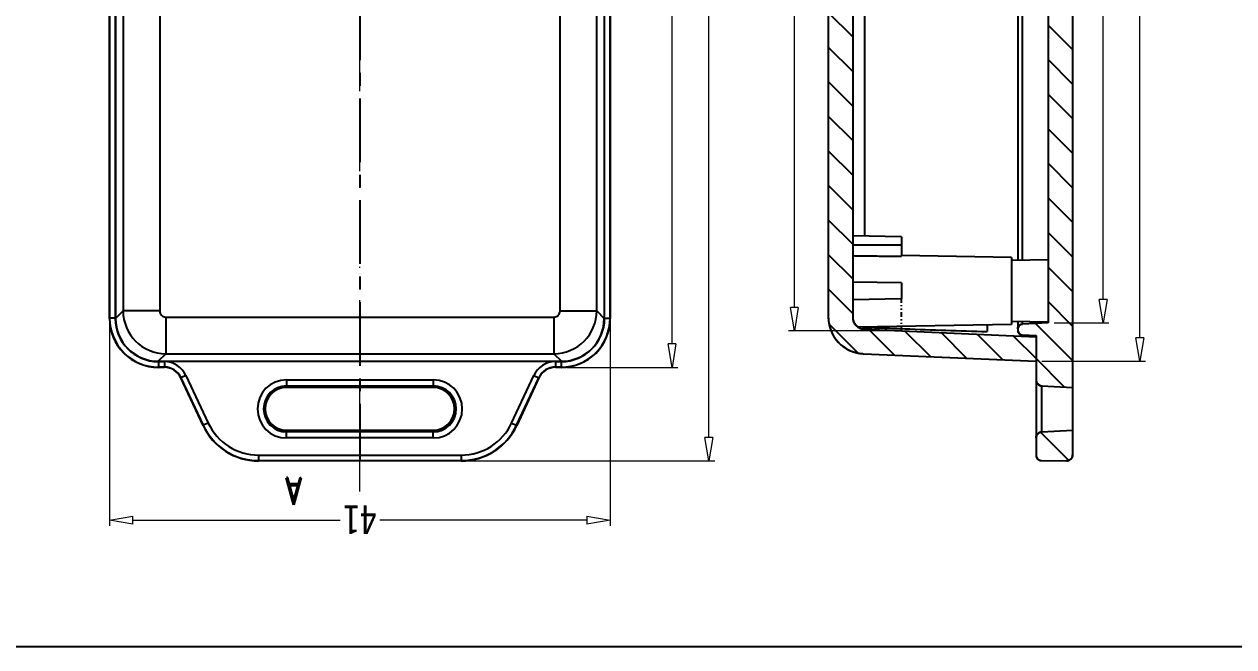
# Model space of a CAD drawing. Header units: millimetres. Extents: x 1786 to 6157, y -3574 to -1928.
# Drawn here: x 5829 to 5928, y -3573.8 to -3522.9 of the extents above; entities that cross this region are included whole.
import ezdxf
from ezdxf.enums import TextEntityAlignment as Align

# ---------------------------------------------------------------- set-up
doc = ezdxf.new("R2010")
doc.units = ezdxf.units.MM
doc.linetypes.add('CENTER', pattern=[50.8, 31.75, -6.35, 6.35, -6.35])
doc.linetypes.add('DIVIDE', pattern=[31.75, 12.7, -6.35, 0, -6.35, 0, -6.35])
doc.layers.add('dim', color=3, linetype='Continuous', lineweight=9)
doc.layers.add('hatch', color=56, linetype='Continuous', lineweight=9)
doc.styles.add('FFS', font='SIMFANG.TTF', dxfattribs={"width": 0.85})
doc.styles.add('LongTou', font='romand.shx', dxfattribs={"width": 0.8, "bigfont": 'whgdtxt.shx'})
doc.dimstyles.new('YanXiu', dxfattribs={"dimtxt": 2.5, "dimasz": 2.2, "dimexe": 1, "dimexo": 0.6, "dimgap": 0.66, "dimtad": 0, "dimzin": 9, "dimdsep": 46, "dimtxsty": 'FFS', "dimblk": 'CLOSEDBLANK', "dimcen": 0, "dimclrd": 256, "dimclre": 131, "dimclrt": 42, "dimazin": 0, "dimtfac": 1, "dimtofl": 0, "dimtmove": 0, "dimatfit": 3, "dimldrblk": 'CLOSEDBLANK', "dimfxl": 0, "dimlwd": 5, "dimlwe": 5, "dimarcsym": 0})
pattern_1 = [(135, (501.9926, -442.396), (-1.4142136, -1.4142136), [])]

# ---------------------------------------------------------------- blocks, each defined once
blk = doc.blocks.new('_ClosedBlank')
at = {"color": 0, "linetype": 'ByBlock', "lineweight": -2}
for p, q in [((-1, 0.167), (0, 0)), ((-1, 0.167), (-1, -0.167)), ((0, 0), (-1, -0.167))]:
    blk.add_line(p, q, dxfattribs=at)
blk = doc.blocks.new('*D88')
at = {"layer": 'Defpoints', "color": 0}
for p in [(5776.017, -3275.556), (5755.752, -3371.856), (5776.017, -3371.856)]:
    blk.add_point(p, dxfattribs=at)
at = {"layer": 'dim', "color": 131, "lineweight": 5}
for p, q in [((5775.537, -3275.556), (5755.273, -3275.556)), ((5775.537, -3371.856), (5755.273, -3371.856))]:
    blk.add_line(p, q, dxfattribs=at)
at = {"layer": 'dim', "lineweight": 5}
for p, q in [((5755.752, -3277.476), (5755.752, -3320.624)), ((5755.752, -3369.936), (5755.752, -3326.789))]:
    blk.add_line(p, q, dxfattribs=at)
at = {"layer": 'dim', "lineweight": 5, "xscale": 1.92, "yscale": 1.92, "zscale": 1.92}
for p, rotation in [((5755.752, -3275.556), 90), ((5755.752, -3371.856), 270)]:
    blk.add_blockref('_ClosedBlank', p, dxfattribs=dict(at, rotation=rotation))
at = {"layer": 'dim', "color": 42, "insert": (5755.752, -3323.706), "char_height": 2.4, "attachment_point": 5, "rotation": 90, "style": 'FFS'}
blk.add_mtext('96.3', dxfattribs=at)
blk = doc.blocks.new('*D89')
at = {"layer": 'Defpoints', "color": 0}
for p in [(5767.821, -3283.206), (5758.772, -3364.206), (5767.821, -3364.206)]:
    blk.add_point(p, dxfattribs=at)
at = {"layer": 'dim', "color": 131, "lineweight": 5}
for p, q in [((5767.341, -3283.206), (5758.293, -3283.206)), ((5767.341, -3364.206), (5758.293, -3364.206))]:
    blk.add_line(p, q, dxfattribs=at)
at = {"layer": 'dim', "lineweight": 5}
for p, q in [((5758.772, -3285.126), (5758.772, -3322.102)), ((5758.772, -3362.286), (5758.772, -3325.311))]:
    blk.add_line(p, q, dxfattribs=at)
at = {"layer": 'dim', "lineweight": 5, "xscale": 1.92, "yscale": 1.92, "zscale": 1.92}
for p, rotation in [((5758.772, -3283.206), 90), ((5758.772, -3364.206), 270)]:
    blk.add_blockref('_ClosedBlank', p, dxfattribs=dict(at, rotation=rotation))
at = {"layer": 'dim', "color": 42, "insert": (5758.772, -3323.706), "char_height": 2.4, "attachment_point": 5, "rotation": 90, "style": 'FFS'}
blk.add_mtext('81', dxfattribs=at)
blk = doc.blocks.new('*D96')
at = {"layer": 'Defpoints', "color": 0}
for p in [(5804.821, -3270.706), (5763.821, -3287.207, 0), (5804.821, -3287.207, 0)]:
    blk.add_point(p, dxfattribs=at)
at = {"layer": 'dim', "color": 131, "lineweight": 5}
for p, q in [((5763.821, -3286.727), (5763.821, -3270.227)), ((5804.821, -3286.727), (5804.821, -3270.227))]:
    blk.add_line(p, q, dxfattribs=at)
at = {"layer": 'dim', "lineweight": 5}
for p, q in [((5765.741, -3270.706), (5782.7, -3270.706)), ((5802.901, -3270.706), (5785.942, -3270.706))]:
    blk.add_line(p, q, dxfattribs=at)
at = {"layer": 'dim', "lineweight": 5, "xscale": 1.92, "yscale": 1.92, "zscale": 1.92, "rotation": 180}
blk.add_blockref('_ClosedBlank', (5763.821, -3270.706), dxfattribs=at)
at = {"layer": 'dim', "lineweight": 5, "xscale": 1.92, "yscale": 1.92, "zscale": 1.92}
blk.add_blockref('_ClosedBlank', (5804.821, -3270.706), dxfattribs=at)
at = {"layer": 'dim', "color": 42, "insert": (5784.321, -3270.706), "char_height": 2.4, "attachment_point": 5, "style": 'FFS'}
blk.add_mtext('41', dxfattribs=at)
blk = doc.blocks.new('*D110')
at = {"layer": 'Defpoints', "color": 0}
for p in [(5727.977, -3286.841), (5723.484, -3360.572), (5727.977, -3360.572)]:
    blk.add_point(p, dxfattribs=at)
at = {"layer": 'dim', "color": 131, "lineweight": 5}
for p, q in [((5727.497, -3286.841), (5723.004, -3286.841)), ((5727.497, -3360.572), (5723.004, -3360.572))]:
    blk.add_line(p, q, dxfattribs=at)
at = {"layer": 'dim', "lineweight": 5}
for p, q in [((5723.484, -3288.761), (5723.484, -3319.919)), ((5723.484, -3358.652), (5723.484, -3327.494))]:
    blk.add_line(p, q, dxfattribs=at)
at = {"layer": 'dim', "lineweight": 5, "xscale": 1.92, "yscale": 1.92, "zscale": 1.92}
for p, rotation in [((5723.484, -3286.841), 90), ((5723.484, -3360.572), 270)]:
    blk.add_blockref('_ClosedBlank', p, dxfattribs=dict(at, rotation=rotation))
at = {"layer": 'dim', "color": 42, "insert": (5723.484, -3323.706), "char_height": 2.4, "attachment_point": 5, "rotation": 90, "style": 'FFS'}
blk.add_mtext('73.73', dxfattribs=at)
blk = doc.blocks.new('*D111')
at = {"layer": 'Defpoints', "color": 0}
for p in [(5728.977, -3283.706), (5720.484, -3363.706), (5728.977, -3363.706)]:
    blk.add_point(p, dxfattribs=at)
at = {"layer": 'dim', "color": 131, "lineweight": 5}
for p, q in [((5728.497, -3283.706), (5720.004, -3283.706)), ((5728.497, -3363.706), (5720.004, -3363.706))]:
    blk.add_line(p, q, dxfattribs=at)
at = {"layer": 'dim', "lineweight": 5}
for p, q in [((5720.484, -3285.626), (5720.484, -3322.019)), ((5720.484, -3361.786), (5720.484, -3325.394))]:
    blk.add_line(p, q, dxfattribs=at)
at = {"layer": 'dim', "lineweight": 5, "xscale": 1.92, "yscale": 1.92, "zscale": 1.92}
for p, rotation in [((5720.484, -3283.706), 90), ((5720.484, -3363.706), 270)]:
    blk.add_blockref('_ClosedBlank', p, dxfattribs=dict(at, rotation=rotation))
at = {"layer": 'dim', "color": 42, "insert": (5720.484, -3323.706), "char_height": 2.4, "attachment_point": 5, "rotation": 90, "style": 'FFS'}
blk.add_mtext('80', dxfattribs=at)
blk = doc.blocks.new('*D115')
at = {"layer": 'Defpoints', "color": 0}
for p in [(5739.977, -3286.189), (5748.756, -3286.189), (5739.977, -3361.224)]:
    blk.add_point(p, dxfattribs=at)
at = {"layer": 'dim', "color": 131, "lineweight": 5}
for p, q in [((5740.457, -3286.189), (5749.236, -3286.189)), ((5740.457, -3361.224), (5749.236, -3361.224))]:
    blk.add_line(p, q, dxfattribs=at)
at = {"layer": 'dim', "lineweight": 5}
for p, q in [((5748.756, -3288.109), (5748.756, -3319.946)), ((5748.756, -3359.304), (5748.756, -3327.467))]:
    blk.add_line(p, q, dxfattribs=at)
at = {"layer": 'dim', "lineweight": 5, "xscale": 1.92, "yscale": 1.92, "zscale": 1.92}
for p, rotation in [((5748.756, -3286.189), 90), ((5748.756, -3361.224), 270)]:
    blk.add_blockref('_ClosedBlank', p, dxfattribs=dict(at, rotation=rotation))
at = {"layer": 'dim', "color": 42, "insert": (5748.756, -3323.706), "char_height": 2.4, "attachment_point": 5, "rotation": 90, "style": 'FFS'}
blk.add_mtext('75.04', dxfattribs=at)
blk = doc.blocks.new('*u118')
at = {"linetype": 'Continuous'}
h = blk.add_hatch(dxfattribs=at)
h.set_pattern_fill('DEFAULT__1', color=40, scale=2, angle=135, style=0, pattern_type=0)
h.set_pattern_definition(pattern_1)
edge = h.paths.add_edge_path()
edge.add_line((-91.404, 45.699), (-91.404, 47.1))
edge.add_spline(control_points=[(-91.404, 45.699), (-91.404, 45.438), (-91.588, 45.252), (-91.85, 45.249)], knot_values=[0, 0, 0, 0, 1, 1, 1, 1], weights=[1, 0.80679, 0.80679, 1], degree=3, periodic=0)
edge.add_line((-91.85, 45.249), (-93.899, 45.231))
edge.add_spline(control_points=[(-94.404, 45.731), (-94.404, 45.436), (-94.194, 45.229), (-93.899, 45.231)], knot_values=[0, 0, 0, 0, 1, 1, 1, 1], weights=[1, 0.802676, 0.802676, 1], degree=3, periodic=0)
edge.add_line((-94.404, 45.731), (-94.404, 47.731))
edge.add_line((-91.877, 47.599), (-94.404, 47.731))
edge.add_spline(control_points=[(-91.404, 47.1), (-91.404, 47.381), (-91.597, 47.584), (-91.877, 47.599)], knot_values=[0, 0, 0, 0, 1, 1, 1, 1], weights=[1, 0.816916, 0.816916, 1], degree=3, periodic=0)
edge = h.paths.add_edge_path()
edge.add_line((-91.404, 51.863), (-91.404, 55.483))
edge.add_spline(control_points=[(-91.404, 51.863), (-91.404, 51.582), (-91.597, 51.379), (-91.877, 51.364)], knot_values=[0, 0, 0, 0, 1, 1, 1, 1], weights=[1, 0.816916, 0.816916, 1], degree=3, periodic=0)
edge.add_line((-91.877, 51.364), (-94.404, 51.231))
edge.add_line((-94.404, 51.231), (-94.404, 135.531))
edge.add_line((-91.877, 135.399), (-94.404, 135.531))
edge.add_spline(control_points=[(-91.404, 134.9), (-91.404, 135.181), (-91.597, 135.384), (-91.877, 135.399)], knot_values=[0, 0, 0, 0, 1, 1, 1, 1], weights=[1, 0.816916, 0.816916, 1], degree=3, periodic=0)
edge.add_line((-91.404, 131.279), (-91.404, 134.9))
edge.add_line((-90.286, 131.231), (-91.404, 131.279))
edge.add_spline(control_points=[(-89.904, 130.831), (-89.904, 131.057), (-90.06, 131.221), (-90.286, 131.231)], knot_values=[0, 0, 0, 0, 1, 1, 1, 1], weights=[1, 0.814909, 0.814909, 1], degree=3, periodic=0)
edge.add_line((-89.904, 130.739), (-89.904, 130.831))
edge.add_spline(control_points=[(-89.904, 130.739), (-89.904, 130.512), (-90.06, 130.349), (-90.286, 130.339)], knot_values=[0, 0, 0, 0, 1, 1, 1, 1], weights=[1, 0.814909, 0.814909, 1], degree=3, periodic=0)
edge.add_line((-92.404, 130.247), (-90.286, 130.339))
edge.add_line((-92.404, 56.516), (-92.404, 130.247))
edge.add_line((-92.404, 56.516), (-90.286, 56.424))
edge.add_spline(control_points=[(-89.904, 56.024), (-89.904, 56.251), (-90.06, 56.414), (-90.286, 56.424)], knot_values=[0, 0, 0, 0, 1, 1, 1, 1], weights=[1, 0.814909, 0.814909, 1], degree=3, periodic=0)
edge.add_line((-89.904, 55.932), (-89.904, 56.024))
edge.add_spline(control_points=[(-89.904, 55.932), (-89.904, 55.706), (-90.06, 55.542), (-90.286, 55.532)], knot_values=[0, 0, 0, 0, 1, 1, 1, 1], weights=[1, 0.814909, 0.814909, 1], degree=3, periodic=0)
edge.add_line((-90.286, 55.532), (-91.404, 55.483))
edge = h.paths.add_edge_path()
edge.add_line((-91.404, 139.663), (-91.404, 141.064))
edge.add_spline(control_points=[(-91.404, 139.663), (-91.404, 139.382), (-91.597, 139.179), (-91.877, 139.164)], knot_values=[0, 0, 0, 0, 1, 1, 1, 1], weights=[1, 0.816916, 0.816916, 1], degree=3, periodic=0)
edge.add_line((-91.877, 139.164), (-94.404, 139.031))
edge.add_line((-94.404, 139.031), (-94.404, 141.031))
edge.add_spline(control_points=[(-94.404, 141.031), (-94.404, 141.326), (-94.194, 141.534), (-93.899, 141.531)], knot_values=[0, 0, 0, 0, 1, 1, 1, 1], weights=[1, 0.802676, 0.802676, 1], degree=3, periodic=0)
edge.add_line((-91.85, 141.514), (-93.899, 141.531))
edge.add_spline(control_points=[(-91.404, 141.064), (-91.404, 141.325), (-91.588, 141.511), (-91.85, 141.514)], knot_values=[0, 0, 0, 0, 1, 1, 1, 1], weights=[1, 0.80679, 0.80679, 1], degree=3, periodic=0)
h = blk.add_hatch(dxfattribs=at)
h.set_pattern_fill('DEFAULT__2', color=40, scale=2, angle=135, style=0, pattern_type=0)
h.set_pattern_definition(pattern_1)
edge = h.paths.add_edge_path()
edge.add_line((-91.404, 53.381), (-91.404, 55.383))
edge.add_line((-77.36, 55.996), (-91.404, 55.383))
edge.add_spline(control_points=[(-77.36, 55.996), (-76.795, 56.021), (-76.404, 56.43), (-76.404, 56.996)], knot_values=[0, 0, 0, 0, 1, 1, 1, 1], weights=[1, 0.814909, 0.814909, 1], degree=3, periodic=0)
edge.add_line((-76.404, 56.996), (-76.404, 129.767))
edge.add_spline(control_points=[(-76.404, 129.767), (-76.404, 130.333), (-76.795, 130.742), (-77.36, 130.766)], knot_values=[0, 0, 0, 0, 1, 1, 1, 1], weights=[1, 0.814909, 0.814909, 1], degree=3, periodic=0)
edge.add_line((-77.36, 130.766), (-91.404, 131.38))
edge.add_line((-91.404, 131.38), (-91.404, 133.381))
edge.add_line((-77.273, 132.764), (-91.404, 133.381))
edge.add_spline(control_points=[(-74.404, 129.767), (-74.404, 131.464), (-75.577, 132.69), (-77.273, 132.764)], knot_values=[0, 0, 0, 0, 1, 1, 1, 1], weights=[1, 0.814909, 0.814909, 1], degree=3, periodic=0)
edge.add_line((-74.404, 56.996), (-74.404, 129.767))
edge.add_spline(control_points=[(-74.404, 56.996), (-74.404, 55.298), (-75.577, 54.072), (-77.273, 53.998)], knot_values=[0, 0, 0, 0, 1, 1, 1, 1], weights=[1, 0.814909, 0.814909, 1], degree=3, periodic=0)
edge.add_line((-77.273, 53.998), (-91.404, 53.381))
at = {"color": 7, "linetype": 'Continuous'}
for p, q in [((-94.404, 45.731), (-94.404, 141.031)), ((-94.404, 139.031), (-94.404, 141.031)), ((-91.85, 141.514), (-93.899, 141.531)), ((-91.85, 141.514), (-93.899, 141.531)), ((-91.404, 131.279), (-91.404, 141.064)), ((-91.404, 139.663), (-91.404, 141.064)), ((-44.364, 141.531), (-27.755, 141.531)), ((-44.364, 141.531), (-44.352, 141.514)), ((-44.353, 141.064), (-44.353, 141.514)), ((-27.766, 141.064), (-44.353, 141.064)), ((-27.766, 141.514), (-44.352, 141.514)), ((-27.766, 141.514), (-27.755, 141.531)), ((-27.766, 141.064), (-27.766, 141.514)), ((-42.059, 139.663), (-30.059, 139.663)), ((-42.059, 139.663), (-42.059, 139.031)), ((-30.059, 139.663), (-30.059, 139.031)), ((-91.877, 139.164), (-94.404, 139.031)), ((-91.877, 139.164), (-94.404, 139.031)), ((-91.877, 139.164), (-91.877, 135.399)), ((-50.713, 134.748), (-48.896, 138.645)), ((-48.884, 138.627), (-50.701, 134.73)), ((-48.896, 138.645), (-48.884, 138.627)), ((-48.476, 138.437), (-48.884, 138.627)), ((-42.059, 139.164), (-30.059, 139.164)), ((-30.059, 139.031), (-42.059, 139.031)), ((-23.642, 138.437), (-23.235, 138.627)), ((-23.235, 138.627), (-23.223, 138.645)), ((-21.417, 134.73), (-23.235, 138.627)), ((-23.223, 138.645), (-21.406, 134.747)), ((-48.476, 138.437), (-50.294, 134.539)), ((-21.825, 134.539), (-23.642, 138.437)), ((-91.877, 135.399), (-94.404, 135.531)), ((-91.877, 135.399), (-94.404, 135.531)), ((-94.404, 51.231), (-94.404, 135.531)), ((-91.404, 131.279), (-91.404, 134.9)), ((-50.701, 134.73), (-50.713, 134.748)), ((-50.294, 134.539), (-50.701, 134.73)), ((-42.059, 135.531), (-30.059, 135.531)), ((-42.059, 134.9), (-42.059, 135.531)), ((-30.059, 135.399), (-42.059, 135.399)), ((-30.059, 134.9), (-42.059, 134.9)), ((-30.059, 134.9), (-30.059, 135.531)), ((-21.825, 134.539), (-21.417, 134.73)), ((-21.417, 134.73), (-21.406, 134.747)), ((-52.559, 133.881), (-52.072, 133.881)), ((-52.542, 133.864), (-52.559, 133.881)), ((-52.061, 133.864), (-52.542, 133.864)), ((-52.542, 133.414), (-52.542, 133.864)), ((-52.061, 133.864), (-52.072, 133.881)), ((-52.061, 133.414), (-52.061, 133.864)), ((-20.058, 133.864), (-20.046, 133.881)), ((-19.577, 133.864), (-20.058, 133.864)), ((-20.058, 133.414), (-20.058, 133.864)), ((-20.046, 133.881), (-19.559, 133.881)), ((-19.559, 133.881), (-19.577, 133.864)), ((-19.577, 133.414), (-19.577, 133.864)), ((-77.273, 132.764), (-91.404, 133.381)), ((-77.273, 132.764), (-91.404, 133.381)), ((-91.404, 131.38), (-91.404, 133.381)), ((-19.556, 133.381), (-52.563, 133.381)), ((-51.946, 132.764), (-52.563, 133.381)), ((-52.061, 133.414), (-52.542, 133.414)), ((-20.173, 132.764), (-51.946, 132.764)), ((-51.946, 129.767), (-51.946, 132.764)), ((-20.173, 132.764), (-19.556, 133.381)), ((-20.173, 129.767), (-20.173, 132.764)), ((-19.577, 133.414), (-20.058, 133.414)), ((-77.36, 130.766), (-91.404, 131.38)), ((-77.36, 130.766), (-91.404, 131.38)), ((-90.286, 131.231), (-91.404, 131.279)), ((-90.286, 131.231), (-91.404, 131.279)), ((-89.904, 130.14), (-89.904, 130.831)), ((-89.904, 130.739), (-89.904, 130.831)), ((-87.404, 130.416), (-87.404, 130.961)), ((-92.404, 130.247), (-90.286, 130.339)), ((-92.404, 130.247), (-90.286, 130.339)), ((-92.404, 56.516), (-92.404, 130.247)), ((-92.404, 56.516), (-92.404, 130.247)), ((-92.404, 130.184), (-89.404, 130.131)), ((-90.286, 130.339), (-90.286, 130.147)), ((-89.404, 130.381), (-76.867, 130.6)), ((-89.404, 124.881), (-89.404, 130.381)), ((-77.345, 130.612), (-77.365, 130.613)), ((-76.404, 56.996), (-76.404, 129.767)), ((-76.404, 56.996), (-76.404, 129.767)), ((-74.404, 56.996), (-74.404, 129.767)), ((-74.404, 56.996), (-74.404, 129.767)), ((-56.559, 56.882), (-56.559, 129.881)), ((-56.541, 129.863), (-56.559, 129.881)), ((-56.091, 129.864), (-56.541, 129.864)), ((-56.541, 129.863), (-56.541, 56.9)), ((-56.091, 129.864), (-56.091, 56.899)), ((-56.059, 56.878), (-56.059, 129.885)), ((-55.442, 129.267), (-56.059, 129.885)), ((-20.173, 129.767), (-51.946, 129.767)), ((-16.676, 129.268), (-16.059, 129.885)), ((-16.059, 56.878), (-16.059, 129.885)), ((-16.027, 129.864), (-15.577, 129.864)), ((-16.027, 56.899), (-16.027, 129.864)), ((-15.559, 129.881), (-15.577, 129.863)), ((-15.577, 56.9), (-15.577, 129.863)), ((-15.559, 129.882), (-15.559, 56.881)), ((-52.445, 129.268), (-55.442, 129.268)), ((-55.442, 129.267), (-55.442, 57.495)), ((-52.445, 129.268), (-52.445, 57.495)), ((-19.673, 129.268), (-16.676, 129.268)), ((-19.673, 57.495), (-19.673, 129.268)), ((-16.676, 57.495), (-16.676, 129.268)), ((-80.404, 128.281), (-76.404, 128.351)), ((-80.404, 126.981), (-80.404, 128.281)), ((-80.404, 126.981), (-76.404, 126.912)), ((-92.404, 125.079), (-89.404, 125.131)), ((-90.286, 125.116), (-90.286, 56.424)), ((-89.904, 56.113), (-89.904, 125.123)), ((-89.404, 124.881), (-80.404, 124.724)), ((-80.404, 123.201), (-80.404, 124.798)), ((-76.404, 123.851), (-80.404, 123.851)), ((-80.404, 123.201), (-76.404, 123.131)), ((-77.36, 75.435), (-77.36, 123.148))]:
    blk.add_line(p, q, dxfattribs=at)
at = {"color": 1, "linetype": 'CENTER', "ltscale": 0.164}
blk.add_line((-36.059, 45.231, 0), (-36.059, 141.531, 0), dxfattribs=at)
at = {"color": 2, "linetype": 'DIVIDE', "ltscale": 0.03}
blk.add_line((-80.404, 130.899), (-80.404, 128.281), dxfattribs=at)
at = {"color": 7, "linetype": 'Continuous'}
for centre, radius, start, end in [((-93.904, 141.031), 0.5, 89.5, 180), ((-91.854, 141.064), 0.45, 0, 89.5), ((-44.364, 136.532), 5, 89.99615, 154.99993), ((-44.353, 136.514), 5, 89.9961, 154.99996), ((-44.353, 136.514), 4.55, 89.99976, 155.00024), ((-27.766, 136.514), 5, 25.00004, 90.00389), ((-27.766, 136.514), 4.55, 24.99976, 90.00024), ((-27.755, 136.532), 5, 25.00007, 90.00385), ((-91.904, 139.663), 0.5, 273, 0), ((-42.059, 137.281), 2.382, 90, 270), ((-30.059, 137.281), 2.382, 270, 90), ((-42.059, 137.281), 1.882, 90, 270), ((-42.059, 137.281), 1.75, 90, 270), ((-30.059, 137.281), 1.882, 270, 90), ((-30.059, 137.281), 1.75, 270, 90), ((-91.904, 134.9), 0.5, 0, 87), ((-52.072, 135.381), 1.5, 270.00044, 335.00781), ((-52.061, 135.363), 1.5, 270.00054, 335.00767), ((-20.058, 135.363), 1.5, 205.00006, 270.00723), ((-20.047, 135.381), 1.5, 204.99996, 270.00737), ((-52.559, 129.882), 4, 89.99988, 180.00653), ((-52.542, 129.864), 4, 89.99981, 180.00663), ((-52.061, 135.364), 1.95, 270.00056, 334.99918), ((-20.058, 135.364), 1.95, 205.00056, 269.99918), ((-19.577, 129.864), 4, 359.99337, 90.00019), ((-19.559, 129.882), 4, 359.99347, 90.00012), ((-77.404, 129.767), 3, 0, 87.5), ((-52.542, 129.864), 3.55, 90.3925, 179.60747), ((-51.939, 129.261), 3.503, 90.10861, 179.89681), ((-52.541, 129.877), 3.536, 90.01291, 90.40805), ((-20.18, 129.261), 3.503, 0.10861, 89.89681), ((-19.578, 129.877), 3.536, 89.59195, 89.98709), ((-19.577, 129.864), 3.55, 0.39253, 89.60751), ((-90.304, 130.831), 0.4, 0, 87.5), ((-90.304, 130.739), 0.4, 272.5, 0), ((-77.404, 129.767), 1, 0, 87.5), ((-77.391, 129.299), 1.314, 81.56809, 87.98352), ((-52.555, 129.863), 3.536, 179.59155, 179.98673), ((-51.946, 129.268), 0.499, 89.97867, 180.02133), ((-20.173, 129.268), 0.499, 359.97866, 90.02134), ((-19.563, 129.863), 3.536, 0.01328, 0.40845)]:
    blk.add_arc(centre, radius, start, end, dxfattribs=at)
for centre, major_axis in [((-52.556, 129.878), (-2.48, 2.48)), ((-19.563, 129.878), (2.48, 2.48))]:
    blk.add_ellipse(centre, major_axis=major_axis, ratio=0.998099, start_param=-0.784447, end_param=0.784447, dxfattribs=at)
for points, start_tangent, end_tangent in [([(-94.404, 141.031), (-94.404, 141.037), (-94.403, 141.043), (-94.403, 141.048), (-94.403, 141.054), (-94.403, 141.059), (-94.402, 141.065), (-94.402, 141.071), (-94.401, 141.077), (-94.401, 141.082), (-94.4, 141.088), (-94.4, 141.094), (-94.399, 141.1), (-94.398, 141.105), (-94.397, 141.111), (-94.396, 141.117), (-94.395, 141.123), (-94.394, 141.129), (-94.393, 141.135), (-94.392, 141.14), (-94.39, 141.146), (-94.389, 141.152), (-94.387, 141.158), (-94.386, 141.164), (-94.384, 141.17), (-94.382, 141.176), (-94.381, 141.181), (-94.379, 141.187), (-94.377, 141.193), (-94.375, 141.199), (-94.373, 141.205), (-94.37, 141.211), (-94.368, 141.216), (-94.366, 141.222), (-94.363, 141.228), (-94.361, 141.234), (-94.358, 141.239), (-94.356, 141.245), (-94.353, 141.251), (-94.35, 141.257), (-94.347, 141.262), (-94.344, 141.268), (-94.341, 141.273), (-94.338, 141.279), (-94.335, 141.285), (-94.331, 141.29), (-94.328, 141.295), (-94.325, 141.301), (-94.321, 141.306), (-94.318, 141.312), (-94.314, 141.317), (-94.31, 141.322), (-94.306, 141.328), (-94.303, 141.333), (-94.299, 141.338), (-94.295, 141.343), (-94.291, 141.348), (-94.286, 141.353), (-94.282, 141.358), (-94.278, 141.363), (-94.274, 141.368), (-94.269, 141.372), (-94.265, 141.377), (-94.26, 141.382), (-94.256, 141.387), (-94.251, 141.391), (-94.246, 141.396), (-94.241, 141.4), (-94.237, 141.404), (-94.232, 141.409), (-94.227, 141.413), (-94.222, 141.417), (-94.217, 141.421), (-94.212, 141.425), (-94.207, 141.429), (-94.201, 141.433), (-94.196, 141.437), (-94.191, 141.441), (-94.186, 141.444), (-94.18, 141.448), (-94.175, 141.451), (-94.169, 141.455), (-94.164, 141.458), (-94.158, 141.462), (-94.153, 141.465), (-94.147, 141.468), (-94.142, 141.471), (-94.136, 141.474), (-94.13, 141.477), (-94.125, 141.48), (-94.119, 141.483), (-94.113, 141.485), (-94.108, 141.488), (-94.102, 141.49), (-94.096, 141.493), (-94.09, 141.495), (-94.084, 141.498), (-94.079, 141.5), (-94.073, 141.502), (-94.067, 141.504), (-94.061, 141.506), (-94.055, 141.508), (-94.049, 141.51), (-94.043, 141.511), (-94.038, 141.513), (-94.032, 141.515), (-94.026, 141.516), (-94.02, 141.518), (-94.014, 141.519), (-94.008, 141.52), (-94.002, 141.522), (-93.996, 141.523), (-93.991, 141.524), (-93.985, 141.525), (-93.979, 141.526), (-93.973, 141.527), (-93.967, 141.527), (-93.962, 141.528), (-93.956, 141.529), (-93.95, 141.529), (-93.944, 141.53), (-93.939, 141.53), (-93.933, 141.531), (-93.927, 141.531), (-93.922, 141.531), (-93.916, 141.531), (-93.91, 141.531), (-93.905, 141.531), (-93.899, 141.531)], (0, 1), (0.999962, -0.008727)), ([(-91.404, 141.064), (-91.404, 141.068), (-91.404, 141.073), (-91.404, 141.078), (-91.404, 141.083), (-91.404, 141.089), (-91.405, 141.094), (-91.405, 141.099), (-91.405, 141.104), (-91.406, 141.109), (-91.406, 141.114), (-91.407, 141.119), (-91.408, 141.124), (-91.408, 141.129), (-91.409, 141.135), (-91.41, 141.14), (-91.411, 141.145), (-91.412, 141.15), (-91.413, 141.155), (-91.414, 141.161), (-91.415, 141.166), (-91.417, 141.171), (-91.418, 141.176), (-91.419, 141.182), (-91.421, 141.187), (-91.422, 141.192), (-91.424, 141.197), (-91.426, 141.202), (-91.427, 141.208), (-91.429, 141.213), (-91.431, 141.218), (-91.433, 141.223), (-91.435, 141.228), (-91.437, 141.234), (-91.439, 141.239), (-91.441, 141.244), (-91.444, 141.249), (-91.446, 141.254), (-91.448, 141.259), (-91.451, 141.264), (-91.453, 141.269), (-91.456, 141.274), (-91.459, 141.279), (-91.461, 141.284), (-91.464, 141.289), (-91.467, 141.294), (-91.47, 141.299), (-91.473, 141.304), (-91.476, 141.309), (-91.479, 141.313), (-91.482, 141.318), (-91.486, 141.323), (-91.489, 141.328), (-91.493, 141.332), (-91.496, 141.337), (-91.5, 141.341), (-91.503, 141.346), (-91.507, 141.35), (-91.51, 141.355), (-91.514, 141.359), (-91.518, 141.363), (-91.522, 141.368), (-91.526, 141.372), (-91.53, 141.376), (-91.534, 141.38), (-91.538, 141.384), (-91.542, 141.388), (-91.546, 141.392), (-91.551, 141.396), (-91.555, 141.4), (-91.559, 141.404), (-91.564, 141.408), (-91.568, 141.411), (-91.573, 141.415), (-91.577, 141.419), (-91.582, 141.422), (-91.586, 141.426), (-91.591, 141.429), (-91.596, 141.432), (-91.6, 141.436), (-91.605, 141.439), (-91.61, 141.442), (-91.615, 141.445), (-91.62, 141.448), (-91.625, 141.451), (-91.629, 141.454), (-91.634, 141.457), (-91.639, 141.459), (-91.644, 141.462), (-91.649, 141.465), (-91.654, 141.467), (-91.659, 141.47), (-91.665, 141.472), (-91.67, 141.474), (-91.675, 141.476), (-91.68, 141.479), (-91.685, 141.481), (-91.69, 141.483), (-91.695, 141.485), (-91.701, 141.487), (-91.706, 141.489), (-91.711, 141.49), (-91.716, 141.492), (-91.721, 141.494), (-91.727, 141.495), (-91.732, 141.497), (-91.737, 141.498), (-91.742, 141.5), (-91.747, 141.501), (-91.753, 141.502), (-91.758, 141.503), (-91.763, 141.504), (-91.768, 141.505), (-91.773, 141.506), (-91.779, 141.507), (-91.784, 141.508), (-91.789, 141.509), (-91.794, 141.51), (-91.799, 141.51), (-91.804, 141.511), (-91.809, 141.511), (-91.814, 141.512), (-91.82, 141.512), (-91.825, 141.513), (-91.83, 141.513), (-91.835, 141.513), (-91.84, 141.513), (-91.845, 141.513), (-91.85, 141.514)], (0, 1), (-0.999962, 0.008727)), ([(-91.404, 139.663), (-91.404, 139.658), (-91.404, 139.652), (-91.404, 139.647), (-91.404, 139.641), (-91.404, 139.636), (-91.405, 139.63), (-91.405, 139.625), (-91.405, 139.619), (-91.406, 139.614), (-91.407, 139.608), (-91.407, 139.603), (-91.408, 139.597), (-91.409, 139.592), (-91.41, 139.586), (-91.41, 139.58), (-91.411, 139.575), (-91.412, 139.569), (-91.414, 139.563), (-91.415, 139.558), (-91.416, 139.552), (-91.417, 139.546), (-91.419, 139.541), (-91.42, 139.535), (-91.422, 139.53), (-91.423, 139.524), (-91.425, 139.518), (-91.427, 139.513), (-91.429, 139.507), (-91.43, 139.501), (-91.432, 139.496), (-91.434, 139.49), (-91.437, 139.484), (-91.439, 139.479), (-91.441, 139.473), (-91.443, 139.468), (-91.446, 139.462), (-91.448, 139.457), (-91.451, 139.451), (-91.453, 139.446), (-91.456, 139.44), (-91.459, 139.435), (-91.462, 139.429), (-91.464, 139.424), (-91.467, 139.419), (-91.47, 139.413), (-91.474, 139.408), (-91.477, 139.403), (-91.48, 139.397), (-91.483, 139.392), (-91.487, 139.387), (-91.49, 139.382), (-91.494, 139.377), (-91.497, 139.372), (-91.501, 139.367), (-91.505, 139.362), (-91.508, 139.357), (-91.512, 139.352), (-91.516, 139.347), (-91.52, 139.342), (-91.524, 139.337), (-91.528, 139.333), (-91.532, 139.328), (-91.537, 139.323), (-91.541, 139.319), (-91.545, 139.314), (-91.55, 139.31), (-91.554, 139.306), (-91.558, 139.301), (-91.563, 139.297), (-91.568, 139.293), (-91.572, 139.289), (-91.577, 139.285), (-91.582, 139.281), (-91.586, 139.277), (-91.591, 139.273), (-91.596, 139.269), (-91.601, 139.265), (-91.606, 139.261), (-91.611, 139.258), (-91.616, 139.254), (-91.621, 139.251), (-91.626, 139.247), (-91.631, 139.244), (-91.636, 139.24), (-91.642, 139.237), (-91.647, 139.234), (-91.652, 139.231), (-91.657, 139.228), (-91.663, 139.225), (-91.668, 139.222), (-91.674, 139.219), (-91.679, 139.216), (-91.684, 139.214), (-91.69, 139.211), (-91.695, 139.209), (-91.701, 139.206), (-91.706, 139.204), (-91.712, 139.201), (-91.717, 139.199), (-91.723, 139.197), (-91.728, 139.195), (-91.734, 139.193), (-91.739, 139.191), (-91.745, 139.189), (-91.75, 139.187), (-91.756, 139.185), (-91.762, 139.184), (-91.767, 139.182), (-91.773, 139.181), (-91.778, 139.179), (-91.784, 139.178), (-91.79, 139.176), (-91.795, 139.175), (-91.801, 139.174), (-91.806, 139.173), (-91.812, 139.172), (-91.817, 139.171), (-91.823, 139.17), (-91.828, 139.169), (-91.834, 139.168), (-91.839, 139.167), (-91.845, 139.167), (-91.85, 139.166), (-91.856, 139.165), (-91.861, 139.165), (-91.867, 139.164), (-91.872, 139.164), (-91.877, 139.164)], (0, -1), (-0.99863, -0.052336)), ([(-91.404, 134.9), (-91.404, 134.905), (-91.404, 134.911), (-91.404, 134.916), (-91.404, 134.921), (-91.404, 134.927), (-91.405, 134.932), (-91.405, 134.938), (-91.405, 134.943), (-91.406, 134.949), (-91.407, 134.955), (-91.407, 134.96), (-91.408, 134.966), (-91.409, 134.971), (-91.41, 134.977), (-91.41, 134.982), (-91.411, 134.988), (-91.412, 134.994), (-91.414, 134.999), (-91.415, 135.005), (-91.416, 135.011), (-91.417, 135.016), (-91.419, 135.022), (-91.42, 135.028), (-91.422, 135.033), (-91.423, 135.039), (-91.425, 135.045), (-91.427, 135.05), (-91.429, 135.056), (-91.43, 135.062), (-91.432, 135.067), (-91.434, 135.073), (-91.437, 135.078), (-91.439, 135.084), (-91.441, 135.09), (-91.443, 135.095), (-91.446, 135.101), (-91.448, 135.106), (-91.451, 135.112), (-91.453, 135.117), (-91.456, 135.123), (-91.459, 135.128), (-91.462, 135.134), (-91.464, 135.139), (-91.467, 135.144), (-91.47, 135.15), (-91.474, 135.155), (-91.477, 135.16), (-91.48, 135.165), (-91.483, 135.171), (-91.487, 135.176), (-91.49, 135.181), (-91.494, 135.186), (-91.497, 135.191), (-91.501, 135.196), (-91.505, 135.201), (-91.508, 135.206), (-91.512, 135.211), (-91.516, 135.216), (-91.52, 135.221), (-91.524, 135.225), (-91.528, 135.23), (-91.532, 135.235), (-91.537, 135.239), (-91.541, 135.244), (-91.545, 135.248), (-91.55, 135.253), (-91.554, 135.257), (-91.558, 135.262), (-91.563, 135.266), (-91.568, 135.27), (-91.572, 135.274), (-91.577, 135.278), (-91.582, 135.282), (-91.586, 135.286), (-91.591, 135.29), (-91.596, 135.294), (-91.601, 135.298), (-91.606, 135.302), (-91.611, 135.305), (-91.616, 135.309), (-91.621, 135.312), (-91.626, 135.316), (-91.631, 135.319), (-91.636, 135.322), (-91.642, 135.326), (-91.647, 135.329), (-91.652, 135.332), (-91.657, 135.335), (-91.663, 135.338), (-91.668, 135.341), (-91.674, 135.344), (-91.679, 135.346), (-91.684, 135.349), (-91.69, 135.352), (-91.695, 135.354), (-91.701, 135.357), (-91.706, 135.359), (-91.712, 135.361), (-91.717, 135.364), (-91.723, 135.366), (-91.728, 135.368), (-91.734, 135.37), (-91.739, 135.372), (-91.745, 135.374), (-91.75, 135.376), (-91.756, 135.377), (-91.762, 135.379), (-91.767, 135.381), (-91.773, 135.382), (-91.778, 135.384), (-91.784, 135.385), (-91.79, 135.387), (-91.795, 135.388), (-91.801, 135.389), (-91.806, 135.39), (-91.812, 135.391), (-91.817, 135.392), (-91.823, 135.393), (-91.828, 135.394), (-91.834, 135.395), (-91.839, 135.396), (-91.845, 135.396), (-91.85, 135.397), (-91.856, 135.397), (-91.861, 135.398), (-91.867, 135.398), (-91.872, 135.399), (-91.877, 135.399)], (0, 1), (-0.99863, 0.052336)), ([(-74.404, 129.767), (-74.404, 129.8), (-74.404, 129.832), (-74.405, 129.865), (-74.406, 129.898), (-74.408, 129.931), (-74.41, 129.964), (-74.412, 129.997), (-74.415, 130.031), (-74.418, 130.064), (-74.422, 130.098), (-74.426, 130.131), (-74.43, 130.165), (-74.435, 130.199), (-74.44, 130.232), (-74.445, 130.266), (-74.451, 130.3), (-74.458, 130.334), (-74.464, 130.368), (-74.472, 130.402), (-74.479, 130.436), (-74.487, 130.471), (-74.496, 130.505), (-74.504, 130.539), (-74.514, 130.573), (-74.523, 130.607), (-74.534, 130.641), (-74.544, 130.675), (-74.555, 130.709), (-74.567, 130.743), (-74.579, 130.777), (-74.591, 130.811), (-74.604, 130.845), (-74.617, 130.878), (-74.631, 130.912), (-74.645, 130.946), (-74.659, 130.979), (-74.674, 131.012), (-74.69, 131.046), (-74.705, 131.079), (-74.722, 131.112), (-74.738, 131.145), (-74.756, 131.177), (-74.773, 131.21), (-74.791, 131.242), (-74.81, 131.274), (-74.828, 131.306), (-74.848, 131.338), (-74.867, 131.37), (-74.887, 131.401), (-74.908, 131.432), (-74.929, 131.463), (-74.95, 131.494), (-74.972, 131.525), (-74.994, 131.555), (-75.017, 131.585), (-75.04, 131.614), (-75.063, 131.644), (-75.087, 131.673), (-75.111, 131.702), (-75.135, 131.731), (-75.16, 131.759), (-75.185, 131.787), (-75.211, 131.814), (-75.236, 131.842), (-75.263, 131.869), (-75.289, 131.896), (-75.316, 131.922), (-75.343, 131.948), (-75.371, 131.974), (-75.399, 131.999), (-75.427, 132.024), (-75.455, 132.048), (-75.484, 132.073), (-75.513, 132.096), (-75.542, 132.12), (-75.571, 132.143), (-75.601, 132.166), (-75.631, 132.188), (-75.661, 132.21), (-75.692, 132.231), (-75.723, 132.252), (-75.754, 132.273), (-75.785, 132.293), (-75.816, 132.313), (-75.848, 132.332), (-75.879, 132.351), (-75.911, 132.37), (-75.943, 132.388), (-75.976, 132.406), (-76.008, 132.423), (-76.04, 132.44), (-76.073, 132.456), (-76.106, 132.472), (-76.139, 132.488), (-76.172, 132.503), (-76.205, 132.517), (-76.238, 132.532), (-76.272, 132.546), (-76.305, 132.559), (-76.338, 132.572), (-76.372, 132.584), (-76.405, 132.596), (-76.439, 132.608), (-76.473, 132.619), (-76.506, 132.63), (-76.54, 132.64), (-76.574, 132.65), (-76.607, 132.66), (-76.641, 132.669), (-76.675, 132.677), (-76.709, 132.686), (-76.742, 132.694), (-76.776, 132.701), (-76.81, 132.708), (-76.843, 132.714), (-76.877, 132.721), (-76.91, 132.726), (-76.943, 132.732), (-76.977, 132.737), (-77.01, 132.741), (-77.043, 132.746), (-77.076, 132.749), (-77.109, 132.753), (-77.142, 132.756), (-77.175, 132.759), (-77.208, 132.761), (-77.24, 132.763), (-77.273, 132.764)], (0, 1), (-0.999048, 0.043619)), ([(-89.904, 130.831), (-89.904, 130.835), (-89.904, 130.84), (-89.904, 130.844), (-89.904, 130.848), (-89.904, 130.853), (-89.904, 130.857), (-89.905, 130.862), (-89.905, 130.866), (-89.906, 130.871), (-89.906, 130.875), (-89.906, 130.88), (-89.907, 130.884), (-89.908, 130.889), (-89.908, 130.893), (-89.909, 130.898), (-89.91, 130.902), (-89.911, 130.907), (-89.912, 130.911), (-89.913, 130.916), (-89.914, 130.92), (-89.915, 130.925), (-89.916, 130.929), (-89.917, 130.934), (-89.918, 130.938), (-89.92, 130.943), (-89.921, 130.948), (-89.922, 130.952), (-89.924, 130.957), (-89.925, 130.961), (-89.927, 130.966), (-89.929, 130.97), (-89.93, 130.975), (-89.932, 130.979), (-89.934, 130.984), (-89.936, 130.988), (-89.938, 130.993), (-89.94, 130.997), (-89.942, 131.001), (-89.944, 131.006), (-89.946, 131.01), (-89.948, 131.015), (-89.95, 131.019), (-89.953, 131.023), (-89.955, 131.028), (-89.958, 131.032), (-89.96, 131.036), (-89.963, 131.04), (-89.965, 131.045), (-89.968, 131.049), (-89.971, 131.053), (-89.974, 131.057), (-89.976, 131.061), (-89.979, 131.065), (-89.982, 131.069), (-89.985, 131.073), (-89.988, 131.077), (-89.991, 131.081), (-89.995, 131.085), (-89.998, 131.089), (-90.001, 131.093), (-90.004, 131.097), (-90.008, 131.1), (-90.011, 131.104), (-90.015, 131.108), (-90.018, 131.111), (-90.022, 131.115), (-90.025, 131.118), (-90.029, 131.122), (-90.032, 131.125), (-90.036, 131.129), (-90.04, 131.132), (-90.044, 131.135), (-90.048, 131.138), (-90.051, 131.142), (-90.055, 131.145), (-90.059, 131.148), (-90.063, 131.151), (-90.067, 131.154), (-90.071, 131.157), (-90.075, 131.16), (-90.079, 131.162), (-90.084, 131.165), (-90.088, 131.168), (-90.092, 131.17), (-90.096, 131.173), (-90.1, 131.176), (-90.105, 131.178), (-90.109, 131.18), (-90.113, 131.183), (-90.117, 131.185), (-90.122, 131.187), (-90.126, 131.19), (-90.131, 131.192), (-90.135, 131.194), (-90.139, 131.196), (-90.144, 131.198), (-90.148, 131.2), (-90.153, 131.201), (-90.157, 131.203), (-90.162, 131.205), (-90.166, 131.207), (-90.17, 131.208), (-90.175, 131.21), (-90.179, 131.211), (-90.184, 131.213), (-90.188, 131.214), (-90.193, 131.215), (-90.197, 131.217), (-90.202, 131.218), (-90.206, 131.219), (-90.211, 131.22), (-90.215, 131.221), (-90.22, 131.222), (-90.224, 131.223), (-90.229, 131.224), (-90.233, 131.225), (-90.238, 131.226), (-90.242, 131.226), (-90.247, 131.227), (-90.251, 131.228), (-90.255, 131.228), (-90.26, 131.229), (-90.264, 131.229), (-90.269, 131.229), (-90.273, 131.23), (-90.277, 131.23), (-90.282, 131.23), (-90.286, 131.231)], (0, 1), (-0.999048, 0.043619)), ([(-89.904, 130.739), (-89.904, 130.734), (-89.904, 130.73), (-89.904, 130.726), (-89.904, 130.721), (-89.904, 130.717), (-89.904, 130.712), (-89.905, 130.708), (-89.905, 130.703), (-89.906, 130.699), (-89.906, 130.695), (-89.906, 130.69), (-89.907, 130.686), (-89.908, 130.681), (-89.908, 130.677), (-89.909, 130.672), (-89.91, 130.668), (-89.911, 130.663), (-89.912, 130.658), (-89.913, 130.654), (-89.914, 130.649), (-89.915, 130.645), (-89.916, 130.64), (-89.917, 130.636), (-89.918, 130.631), (-89.92, 130.627), (-89.921, 130.622), (-89.922, 130.618), (-89.924, 130.613), (-89.925, 130.608), (-89.927, 130.604), (-89.929, 130.599), (-89.93, 130.595), (-89.932, 130.59), (-89.934, 130.586), (-89.936, 130.581), (-89.938, 130.577), (-89.94, 130.573), (-89.942, 130.568), (-89.944, 130.564), (-89.946, 130.559), (-89.948, 130.555), (-89.95, 130.551), (-89.953, 130.546), (-89.955, 130.542), (-89.958, 130.538), (-89.96, 130.533), (-89.963, 130.529), (-89.965, 130.525), (-89.968, 130.521), (-89.971, 130.517), (-89.974, 130.512), (-89.976, 130.508), (-89.979, 130.504), (-89.982, 130.5), (-89.985, 130.496), (-89.988, 130.492), (-89.991, 130.488), (-89.995, 130.484), (-89.998, 130.481), (-90.001, 130.477), (-90.004, 130.473), (-90.008, 130.469), (-90.011, 130.466), (-90.015, 130.462), (-90.018, 130.458), (-90.022, 130.455), (-90.025, 130.451), (-90.029, 130.448), (-90.032, 130.444), (-90.036, 130.441), (-90.04, 130.438), (-90.044, 130.434), (-90.048, 130.431), (-90.051, 130.428), (-90.055, 130.425), (-90.059, 130.422), (-90.063, 130.419), (-90.067, 130.416), (-90.071, 130.413), (-90.075, 130.41), (-90.079, 130.407), (-90.084, 130.405), (-90.088, 130.402), (-90.092, 130.399), (-90.096, 130.397), (-90.1, 130.394), (-90.105, 130.392), (-90.109, 130.389), (-90.113, 130.387), (-90.117, 130.384), (-90.122, 130.382), (-90.126, 130.38), (-90.131, 130.378), (-90.135, 130.376), (-90.139, 130.374), (-90.144, 130.372), (-90.148, 130.37), (-90.153, 130.368), (-90.157, 130.366), (-90.162, 130.365), (-90.166, 130.363), (-90.17, 130.361), (-90.175, 130.36), (-90.179, 130.358), (-90.184, 130.357), (-90.188, 130.356), (-90.193, 130.354), (-90.197, 130.353), (-90.202, 130.352), (-90.206, 130.351), (-90.211, 130.349), (-90.215, 130.348), (-90.22, 130.347), (-90.224, 130.347), (-90.229, 130.346), (-90.233, 130.345), (-90.238, 130.344), (-90.242, 130.343), (-90.247, 130.343), (-90.251, 130.342), (-90.255, 130.341), (-90.26, 130.341), (-90.264, 130.341), (-90.269, 130.34), (-90.273, 130.34), (-90.277, 130.339), (-90.282, 130.339), (-90.286, 130.339)], (0, -1), (-0.999048, -0.043619)), ([(-77.365, 130.613), (-80.668, 130.729), (-84.021, 130.846), (-87.404, 130.961)], (-0.99937, 0.035504), (-0.999425, 0.033893)), ([(-77.36, 130.766), (-77.351, 130.727), (-77.345, 130.612)], (0.998828, -0.048392), (0.030047, -0.999548)), ([(-76.404, 129.767), (-76.404, 129.778), (-76.404, 129.789), (-76.404, 129.8), (-76.404, 129.811), (-76.405, 129.822), (-76.406, 129.833), (-76.406, 129.844), (-76.407, 129.855), (-76.408, 129.866), (-76.41, 129.877), (-76.411, 129.889), (-76.412, 129.9), (-76.414, 129.911), (-76.416, 129.922), (-76.417, 129.934), (-76.419, 129.945), (-76.422, 129.956), (-76.424, 129.968), (-76.426, 129.979), (-76.429, 129.99), (-76.431, 130.002), (-76.434, 130.013), (-76.437, 130.024), (-76.44, 130.036), (-76.444, 130.047), (-76.447, 130.059), (-76.45, 130.07), (-76.454, 130.081), (-76.458, 130.093), (-76.462, 130.104), (-76.466, 130.115), (-76.47, 130.126), (-76.475, 130.138), (-76.479, 130.149), (-76.484, 130.16), (-76.489, 130.171), (-76.494, 130.182), (-76.499, 130.193), (-76.504, 130.204), (-76.51, 130.215), (-76.515, 130.226), (-76.521, 130.237), (-76.527, 130.248), (-76.533, 130.259), (-76.539, 130.27), (-76.545, 130.28), (-76.552, 130.291), (-76.558, 130.301), (-76.565, 130.312), (-76.572, 130.322), (-76.579, 130.333), (-76.586, 130.343), (-76.593, 130.353), (-76.6, 130.363), (-76.608, 130.373), (-76.616, 130.383), (-76.623, 130.393), (-76.631, 130.403), (-76.639, 130.412), (-76.647, 130.422), (-76.656, 130.431), (-76.664, 130.44), (-76.673, 130.45), (-76.681, 130.459), (-76.69, 130.468), (-76.699, 130.477), (-76.708, 130.486), (-76.717, 130.494), (-76.726, 130.503), (-76.735, 130.511), (-76.745, 130.519), (-76.754, 130.528), (-76.764, 130.536), (-76.773, 130.544), (-76.783, 130.551), (-76.793, 130.559), (-76.803, 130.567), (-76.813, 130.574), (-76.823, 130.581), (-76.833, 130.589), (-76.843, 130.596), (-76.854, 130.602), (-76.864, 130.609), (-76.874, 130.616), (-76.885, 130.622), (-76.895, 130.629), (-76.906, 130.635), (-76.917, 130.641), (-76.928, 130.647), (-76.938, 130.653), (-76.949, 130.658), (-76.96, 130.664), (-76.971, 130.669), (-76.982, 130.674), (-76.993, 130.679), (-77.004, 130.684), (-77.015, 130.689), (-77.026, 130.693), (-77.037, 130.698), (-77.048, 130.702), (-77.06, 130.706), (-77.071, 130.71), (-77.082, 130.714), (-77.093, 130.718), (-77.104, 130.722), (-77.116, 130.725), (-77.127, 130.728), (-77.138, 130.731), (-77.149, 130.734), (-77.161, 130.737), (-77.172, 130.74), (-77.183, 130.743), (-77.194, 130.745), (-77.206, 130.748), (-77.217, 130.75), (-77.228, 130.752), (-77.239, 130.754), (-77.25, 130.755), (-77.261, 130.757), (-77.272, 130.759), (-77.283, 130.76), (-77.294, 130.761), (-77.305, 130.762), (-77.316, 130.764), (-77.327, 130.764), (-77.338, 130.765), (-77.349, 130.766), (-77.36, 130.766)], (0, 1), (-0.999048, 0.043619)), ([(-76.404, 124.743), (-77.741, 124.761), (-79.074, 124.779), (-80.404, 124.798)], (-0.999907, 0.013638), (-0.999903, 0.013903))]:
    blk.add_spline(points, degree=3, dxfattribs=dict(at, start_tangent=start_tangent, end_tangent=end_tangent))
at = {"layer": 'Defpoints', "color": 2}
blk.add_lwpolyline([(-112.078, 156.749), (112.078, 156.749), (112.078, 0), (-112.078, 0)], close=True, dxfattribs=at)
at = {"layer": 'hatch', "color": 2, "linetype": 'DIVIDE', "ltscale": 0.2}
blk.add_line((-36.059, 144.031, 0), (-36.059, 42.731, 0), dxfattribs=at)
at = {"layer": 'hatch', "color": 2, "elevation": 0}
blk.add_lwpolyline([(-36.059, 144.031, 0, 0, 0), (-34.259, 144.031, 0.54, 0, 0), (-32.459, 144.031, 0, 0, 0)], format="xyseb", dxfattribs=at)
at = {"layer": 'hatch', "color": 6, "style": 'LongTou', "width": 0.8}
blk.add_text('A', height=2.2, dxfattribs=at).set_placement((-30.659, 144.031, 0), align=Align.MIDDLE)
at = {"layer": 'dim'}
dim = blk.add_linear_dim(base=(-15.559, 146.382, 0), p1=(-56.559, 129.881), p2=(-15.559, 129.881), dimstyle='YanXiu', override={"dimtxt": 2.4, "dimasz": 1.92, "dimexe": 0.47976, "dimexo": 0.47976, "dimgap": 0.47976, "dimzin": 8}, dxfattribs=at)
dim.commit()
dim.dimension.update_dxf_attribs({"geometry": '*D96', "text_midpoint": (-36.059, 146.382, 0), "insert": (-5820.381, 3417.088)})
for base, p1, p2, picture, middle, set_off in [((-64.628, 45.231), (-44.364, 141.531), (-44.364, 45.231), '*D88', (-64.628, 93.381), (-5820.381, 3417.088)), ((-99.897, 53.381), (-91.404, 133.381), (-91.404, 53.381), '*D111', (-99.897, 93.381), (-5820.381, 3417.088)), ((-71.6245, 130.8992), (-80.4035, 55.8636), (-80.4035, 130.8992), '*D115', (-71.6245, 93.3814), (-5820.3807, 3417.0879)), ((-96.897, 56.516), (-92.404, 130.247), (-92.404, 56.516), '*D110', (-96.897, 93.381), (-5820.381, 3417.088))]:
    dim = blk.add_linear_dim(base=base, p1=p1, p2=p2, angle=90, dimstyle='YanXiu', override={"dimtxt": 2.4, "dimasz": 1.92, "dimexe": 0.47976, "dimexo": 0.47976, "dimgap": 0.47976, "dimzin": 8}, dxfattribs=at)
    dim.commit()
    dim.dimension.update_dxf_attribs({"geometry": picture, "text_midpoint": middle, "dimtype": 128, "insert": set_off})
dim = blk.add_linear_dim(base=(-61.608, 52.881), p1=(-52.559, 133.881), p2=(-52.559, 52.881), angle=90, dimstyle='YanXiu', override={"dimtxt": 2.4, "dimasz": 1.92, "dimexe": 0.47976, "dimexo": 0.47976, "dimgap": 0.47976, "dimzin": 8}, dxfattribs=at)
dim.commit()
dim.dimension.update_dxf_attribs({"geometry": '*D89', "text_midpoint": (-61.608, 93.381), "insert": (-5820.381, 3417.088)})

msp = doc.modelspace()

# ---------------------------------------------------------------- block references
at = {"rotation": 180}
msp.add_blockref('*u118', (5820.381, -3417.088, 0), dxfattribs=at)

doc.saveas('drawing.dxf')
